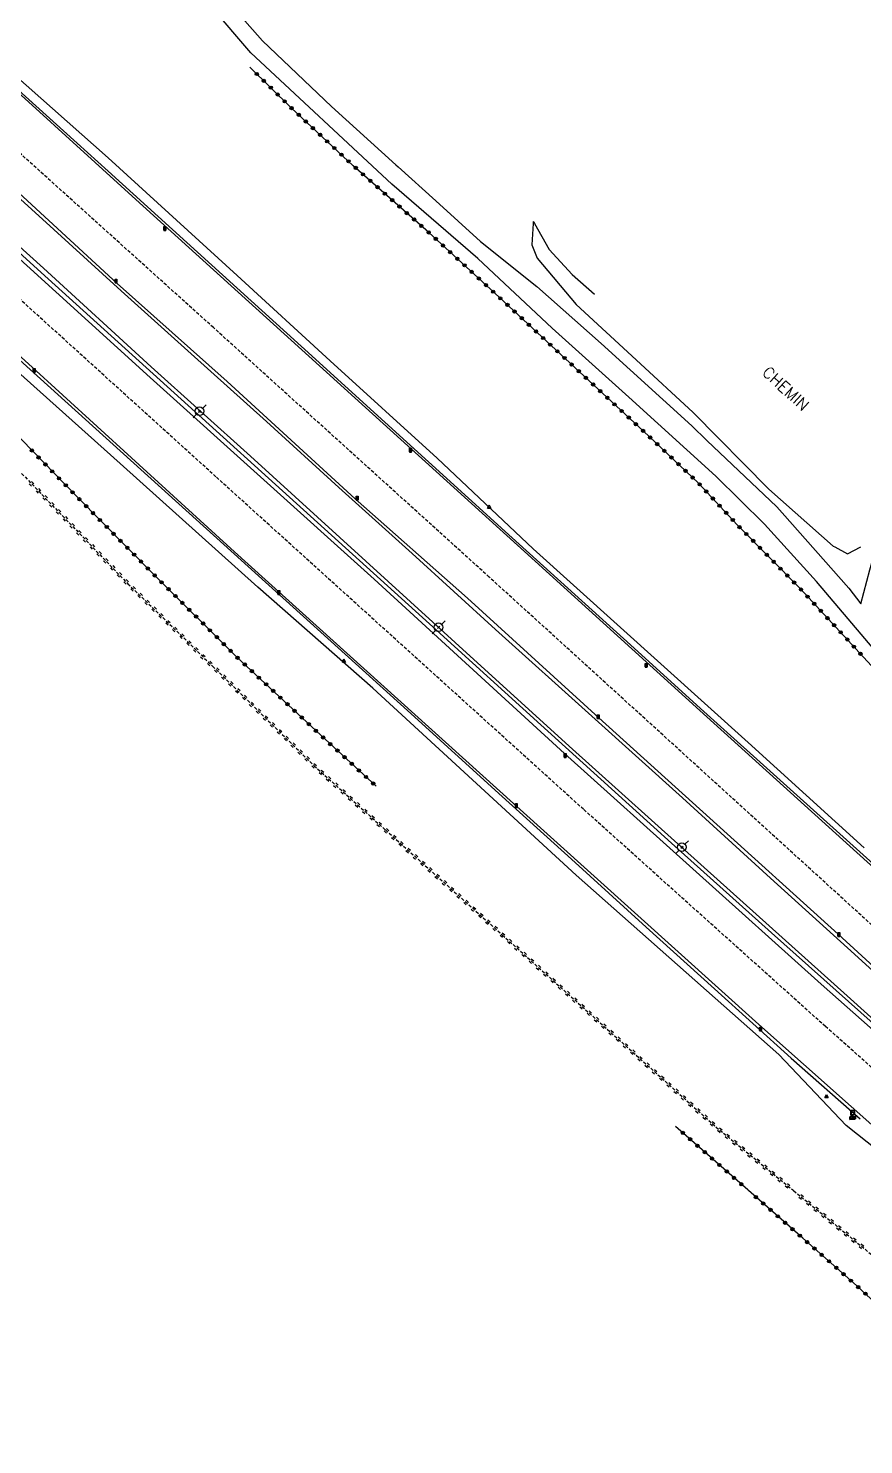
# Model space of a CAD drawing. Header units: millimetres. Extents: x 266999 to 268000, y 119000 to 120000.
# Drawn here: x 267182.8 to 267311.5, y 119131.9 to 119350 of the extents above; entities that cross this region are included whole.
import ezdxf
from ezdxf.enums import TextEntityAlignment as Align

# ---------------------------------------------------------------- set-up
doc = ezdxf.new("R2010")
doc.units = ezdxf.units.MM
doc.linetypes.add('DASHED', pattern=[0.75, 0.5, -0.25])
doc.layers.get('0').update_dxf_attribs({"linetype": 'CONTINUOUS'})
for name, color, linetype in [('W0001', 6, 'DASHED'), ('W0008', 7, 'CONTINUOUS'), ('W0010', 4, 'CONTINUOUS'), ('W0071', 7, 'CONTINUOUS'), ('W0211', 2, 'CONTINUOUS'), ('W0214', 2, 'CONTINUOUS'), ('W0220', 5, 'DASHED'), ('W0323', 7, 'CONTINUOUS'), ('W0401', 7, 'CONTINUOUS'), ('W0438', 7, 'CONTINUOUS'), ('W0473', 7, 'CONTINUOUS'), ('W0850', 7, 'CONTINUOUS'), ('W0989', 7, 'CONTINUOUS')]:
    doc.layers.add(name, color=color, linetype=linetype)
doc.styles.get("Standard").update_dxf_attribs({"font": 'romans.shx', "width": 0.85})

# ---------------------------------------------------------------- blocks, each defined once
blk = doc.blocks.new('T438')
for p, q in [((-0.4, 0.2), (0.4, 0.2)), ((-0.4, -0.2), (-0.4, 0.2)), ((0.15, 1.1), (-0.3, 1.1)), ((-0.3, 1.1), (-0.3, 0.5)), ((-0.3, 0.5), (0.15, 0.5)), ((0.3, 0.65), (0.3, 0.95)), ((0.4, 0.2), (0.4, -0.2))]:
    blk.add_line(p, q)
at = {"flags": 128}
for points in [[(-0.4, -0.2), (0.4, 0.2)], [(0.4, -0.2), (-0.4, -0.2)]]:
    blk.add_lwpolyline(points, dxfattribs=at)
for centre, major_axis, start_param, end_param in [((0.15, 0.95), (0.106, -0.106), 0.785398, 2.356194), ((0.15, 0.65), (0.106, 0.106), 3.926991, 5.497787)]:
    blk.add_ellipse(centre, major_axis=major_axis, ratio=1, start_param=start_param, end_param=end_param)
blk = doc.blocks.new('T401')
for p, q in [((-0.3, 0.3), (0, 0.3)), ((-0.3, -0.25), (-0.3, 0.3)), ((-0.3, 0.15), (0, 0.15)), ((-0.3, 0), (0, 0)), ((0, 0.3), (0, -0.25)), ((-0.3, -0.15), (0, -0.15)), ((-0.3, -0.25), (-0.3, -0.3)), ((-0.3, -0.3), (0, -0.3)), ((0, -0.3), (0, -0.25))]:
    blk.add_line(p, q)
blk = doc.blocks.new('T850')
for p, q in [((-0.25, -0.15), (0, 0.32)), ((0, 0.32), (0.25, -0.15)), ((-0.25, -0.15), (0.25, -0.15))]:
    blk.add_line(p, q)
for major_axis in [(-0.106, 0.106), (-0.0354, 0.0354), (-0.0236, 0.0236)]:
    blk.add_ellipse((0, 0), major_axis=major_axis, ratio=1, start_param=3.926991, end_param=10.210176)
blk = doc.blocks.new('T473')
for p, q in [((-0.166667, 0.166667), (0.166667, -0.166667)), ((-0.166667, -0.166667), (0.166667, 0.166667)), ((0.500001, 0.500001), (1.000002, 1.000002)), ((-1.000002, -1.000002), (-0.500001, -0.500001))]:
    blk.add_line(p, q)
blk.add_ellipse((0, 0), major_axis=(0.471405, 0.471405), ratio=1, start_param=5.4977871438, end_param=11.780972451)
blk = doc.blocks.new('t323o')
at = {"color": 0, "linetype": 'Continuous'}
for radius in [0.25, 0.15]:
    blk.add_circle((0, 0), radius, dxfattribs=at)
blk = doc.blocks.new('t220o')
at = {"color": 0, "linetype": 'Continuous'}
for p, q in [((-0.25, 0.25), (0.25, 0.25)), ((-0.25, -0.25), (0.25, -0.25))]:
    blk.add_line(p, q, dxfattribs=at)

msp = doc.modelspace()

# ---------------------------------------------------------------- linework, layer by layer
at = {"layer": 'W0001'}
for points in [[(267357.95, 119171), (267357.85, 119171.1), (267314.98, 119209.88), (267305.56, 119218.45), (267253.81, 119265.49), (267211.31, 119303.92), (267161.67, 119348.65), (267095.9, 119408.15), (267050.38, 119449.56), (267029.55, 119468.41), (267014.01, 119482.36), (267014, 119482.37)], [(267334.17, 119171), (267334.06, 119171.1), (267305.6, 119196.29), (267268.33, 119229.73), (267211.7, 119280.94), (267164.9, 119323.32), (267109.98, 119372.97), (267061.42, 119417.17), (267034.81, 119440.9), (267014.01, 119459.74), (267014, 119459.74)]]:
    msp.add_lwpolyline(points, dxfattribs=at)
at = {"layer": 'W0008'}
for points in [[(267045.6, 119447.51), (267065.3, 119429.94), (267085.26, 119411.57), (267102.6, 119396.03), (267121.99, 119378.24), (267139.97, 119362.05), (267159.89, 119343.89), (267178.74, 119327.11), (267196.47, 119310.71), (267213.41, 119295.62), (267233.17, 119277.54), (267250.48, 119262.26), (267270.7, 119243.82), (267287.79, 119228.35), (267307.55, 119210.49)], [(267304.95, 119202.82), (267265.41, 119238.34), (267236.08, 119265.16), (267201.58, 119296.23), (267167.98, 119326.66), (267139.41, 119352.96), (267108.48, 119380.62), (267086.35, 119400.54), (267061.48, 119422.85), (267035.59, 119446.57)], [(267314.21, 119219.68), (267286.28, 119244.96), (267260.9, 119267.97), (267217.85, 119306.91), (267199.36, 119323.67), (267173.66, 119346.94), (267147.84, 119370.21), (267128.13, 119388.14), (267104.28, 119409.8), (267086.87, 119425.4), (267083.59, 119428.37), (267064.87, 119445.32)], [(267023.6, 119442.52), (267075.62, 119395.47), (267095.97, 119377.16), (267110.31, 119363.88), (267126.45, 119349.44), (267182.82, 119298.32), (267214.57, 119269.38), (267257.55, 119230.63), (267295.37, 119196.59), (267316.48, 119177.83)], [(267350.85, 119171), (267350.74, 119171.1), (267344.08, 119177.08), (267307.55, 119210.49)], [(267304.95, 119202.82), (267339.14, 119172.54), (267340.8, 119171.1), (267340.91, 119171)]]:
    msp.add_lwpolyline(points, dxfattribs=at)
at = {"layer": 'W0010'}
for points in [[(267036.11, 119446.98), (267090.47, 119397.76), (267108.07, 119381.74), (267128.45, 119363.46), (267148.79, 119344.93), (267165.53, 119329.84), (267185.84, 119311.44), (267245.71, 119257.32), (267261.75, 119242.72), (267281.87, 119224.5), (267297.3, 119210.71), (267311.05, 119198.46)], [(267310.1, 119207.4), (267297.13, 119219.1), (267283.61, 119231.51), (267269.61, 119244.05), (267254.78, 119257.43), (267241.93, 119269.13), (267230.65, 119279.31), (267219.49, 119289.47), (267207.89, 119299.88), (267197.11, 119309.58), (267183.87, 119321.64), (267172.78, 119331.63), (267159.48, 119343.78), (267149.5, 119352.68), (267137.83, 119363.41), (267123.55, 119376.24), (267110.7, 119387.88), (267095.97, 119401.16), (267084.36, 119411.79), (267070.56, 119424.17), (267045.72, 119446.74)], [(267071.35, 119440.32), (267076.48, 119435.23), (267083.16, 119429.13), (267085.31, 119427.17), (267097.11, 119416.5), (267109.29, 119405.7), (267121.18, 119394.77), (267132.76, 119384.43), (267149.21, 119369.54), (267163.91, 119356.09), (267177.52, 119343.84), (267195.12, 119327.99), (267224.84, 119301.07), (267257.36, 119271.54), (267275.57, 119255.07), (267286.34, 119245.27), (267312.97, 119221.32), (267324.5, 119210.83), (267326.34, 119209.4), (267329.82, 119207.5), (267333.36, 119205.86), (267333.37, 119205.85)], [(267125.63, 119349.53), (267132.42, 119343.41), (267141.73, 119335.03), (267152.03, 119325.62), (267164.34, 119314.59), (267178.84, 119301.34), (267212.9, 119270.5), (267241.24, 119244.93), (267255.78, 119231.69), (267266.49, 119222.05), (267277.97, 119211.6), (267288.52, 119202.1), (267300.35, 119191.39), (267310.97, 119182.08)], [(267310.1, 119207.4), (267349.98, 119171.1), (267350.09, 119171)], [(267342.09, 119171), (267341.98, 119171.1), (267339.32, 119173.46), (267319.74, 119190.71), (267311.05, 119198.46)]]:
    msp.add_lwpolyline(points, dxfattribs=at)
at = {"layer": 'W0071'}
for points in [[(267316.58, 119250.27), (267304.23, 119264.82), (267296.21, 119273.67), (267288.72, 119281.02), (267275.32, 119293.2), (267263.53, 119303.81), (267252.05, 119314.57), (267238.82, 119326.02), (267217.07, 119346.23), (267210.96, 119353.37), (267204.35, 119363.73), (267197.15, 119375.84)], [(267198.88, 119376.67), (267198.92, 119376.6), (267212.64, 119355.16), (267218.88, 119348.07), (267229.52, 119337.99), (267239.44, 119328.99), (267239.79, 119328.68), (267245.56, 119323.46), (267252.48, 119317.2), (267261.13, 119310.26), (267271.04, 119301.46), (267285.01, 119288.79), (267287.36, 119286.55), (267298.14, 119276.29), (267298.94, 119275.39), (267309.22, 119263.77), (267311.07, 119261.38), (267312.44, 119266.6), (267313.18, 119269.13), (267313.59, 119270.54)]]:
    msp.add_lwpolyline(points, dxfattribs=at)
at = {"layer": 'W0211'}
for points in [[(267014, 119467.81), (267014.01, 119467.8), (267015.69, 119466.3), (267028.36, 119455.15), (267043.16, 119442.07), (267055.21, 119430.66), (267076.58, 119411.52), (267097.46, 119392.31), (267135.11, 119358.43), (267152.59, 119342.41), (267169.26, 119327.36), (267185.14, 119313.08), (267201.72, 119297.9), (267217.02, 119284.1), (267248.56, 119255.41), (267266.12, 119239.46), (267286.91, 119220.79), (267308.98, 119201), (267319.95, 119191.07), (267338.21, 119174.96), (267342.56, 119171.1), (267342.67, 119171)], [(267091.96, 119430.08), (267094.43, 119425.04), (267099.81, 119418.92), (267108.45, 119409.97), (267118.17, 119400.17), (267135.86, 119383.07), (267155.24, 119365.98), (267176.1, 119346.86), (267195.1, 119330.04), (267214.96, 119311.95), (267229.31, 119298.8), (267245.79, 119283.82), (267260.59, 119269.83), (267293.71, 119240.04), (267311.6, 119223.8)], [(267321.28, 119171), (267321.18, 119171.1), (267320.5, 119171.74), (267308.82, 119181.03), (267298.43, 119191.98), (267267.18, 119219.58), (267235.88, 119248.39), (267218.15, 119263.93), (267196.97, 119283.01), (267174.72, 119302.87), (267158.9, 119317.12), (267147.46, 119322.31)], [(267260.6, 119320.26), (267260.59, 119319.94), (267260.39, 119316.67), (267261.21, 119314.62), (267267.2, 119307.47), (267276.45, 119298.95), (267285.24, 119290.84), (267296.91, 119279.05), (267306.79, 119270.28), (267307.05, 119270.14), (267309.03, 119269.05), (267311.08, 119270.13)]]:
    msp.add_lwpolyline(points, dxfattribs=at)
at = {"layer": 'W0214'}
msp.add_lwpolyline([(267260.6, 119320.26), (267260.78, 119319.94), (267263.02, 119315.96), (267266.58, 119312.09), (267270.03, 119309.06)], dxfattribs=at)
at = {"layer": 'W0220'}
for points in [[(267121.72, 119341.28), (267125.72, 119337.66), (267134.66, 119329.61), (267144.22, 119319.82), (267151.1, 119312.79), (267154.72, 119309.23), (267163.53, 119300.56), (267163.6, 119300.49), (267174.49, 119289.02), (267188.07, 119274.91), (267198.13, 119264.48), (267211.2, 119251.78), (267226.82, 119236.45), (267237.82, 119226.56), (267255.82, 119210.39), (267288.76, 119180.8), (267300.59, 119171.1), (267300.71, 119171)], [(267300.71, 119171), (267314.68, 119159.54), (267337.6, 119138.44)]]:
    msp.add_lwpolyline(points, dxfattribs=at)
at = {"layer": 'W0323'}
for points in [[(267054.79, 119397.14), (267066.18, 119388.08), (267075.11, 119381.21), (267086.15, 119372.53), (267095.85, 119364.95), (267108.84, 119354.88), (267120.51, 119345.65), (267128.4, 119339.68), (267136.53, 119333.32), (267139.21, 119330.75), (267147.46, 119322.31), (267154.06, 119315.93), (267165, 119303.78), (267176.59, 119291.94), (267190.25, 119277.9), (267201.96, 119266.06), (267215, 119253.11), (267227.86, 119241.13), (267236.37, 119233.29)], [(267404.73, 119171), (267404.61, 119171.1), (267395.77, 119178.33), (267392.19, 119181.25), (267371.98, 119197.36), (267347.68, 119218.25), (267329.4, 119234.96), (267326.2, 119238.16), (267316.46, 119247.89), (267315.14, 119249.22), (267301.76, 119263.68), (267292.07, 119273.5), (267286.02, 119280.01), (267277.57, 119287.97), (267269.89, 119295.09), (267254.65, 119309.24), (267244.51, 119318.55), (267232.87, 119328.84), (267223.31, 119337.76), (267216.93, 119344.02)], [(267293.77, 119171), (267293.66, 119171.1), (267282.51, 119180.89)], [(267489.52, 119000), (267482.37, 119006.26), (267457.33, 119027.92), (267432.84, 119049.19), (267405.52, 119072.8), (267381.55, 119093.62), (267358.52, 119113.72), (267339.9, 119129.49), (267334.95, 119134), (267311.38, 119155.48), (267310.39, 119156.38), (267302.11, 119163.67), (267293.77, 119171)]]:
    msp.add_lwpolyline(points, dxfattribs=at)

# ---------------------------------------------------------------- block references
at = {"layer": 'W0220'}
for p, rotation in [((267183.3, 119279.87), 313.8906538957775), ((267184.34, 119278.79), 313.8906538957775), ((267185.38, 119277.71), 313.8906538957775), ((267186.42, 119276.63), 313.8906538957775), ((267187.46, 119275.54), 313.8906538957775), ((267188.5, 119274.46), 313.9746253995306), ((267189.54, 119273.38), 313.9746253995306), ((267190.58, 119272.3), 313.9746253995306), ((267191.62, 119271.23), 313.9746253995306), ((267192.66, 119270.15), 313.9746253995306), ((267193.71, 119269.07), 313.9746253995306), ((267194.75, 119267.99), 313.9746253995306), ((267195.79, 119266.91), 313.9746253995306), ((267196.83, 119265.83), 313.9746253995306), ((267197.87, 119264.75), 313.9746253995306), ((267198.94, 119263.69), 315.829542038529), ((267200.02, 119262.65), 315.829542038529), ((267201.09, 119261.6), 315.829542038529), ((267202.17, 119260.56), 315.829542038529), ((267203.24, 119259.51), 315.829542038529), ((267204.32, 119258.47), 315.829542038529), ((267205.39, 119257.42), 315.829542038529), ((267206.47, 119256.38), 315.829542038529), ((267207.55, 119255.33), 315.829542038529), ((267208.62, 119254.29), 315.829542038529), ((267209.7, 119253.24), 315.829542038529), ((267210.77, 119252.2), 315.829542038529), ((267211.85, 119251.15), 315.5201328391106), ((267212.92, 119250.1), 315.5201328391106), ((267213.99, 119249.05), 315.5201328391106), ((267215.06, 119248), 315.5201328391106), ((267216.13, 119246.94), 315.5201328391106), ((267217.2, 119245.89), 315.5201328391106), ((267218.27, 119244.84), 315.5201328391106), ((267219.34, 119243.79), 315.5201328391106), ((267220.41, 119242.74), 315.5201328391106), ((267221.48, 119241.69), 315.5201328391106), ((267222.55, 119240.64), 315.5201328391106), ((267223.62, 119239.59), 315.5201328391106), ((267224.69, 119238.54), 315.5201328391106), ((267225.76, 119237.49), 315.5201328391106), ((267226.83, 119236.44), 318.0666320339247), ((267227.95, 119235.43), 318.0666320339247), ((267229.06, 119234.43), 318.0666320339247), ((267230.18, 119233.43), 318.0666320339247), ((267231.29, 119232.43), 318.0666320339247), ((267232.41, 119231.42), 318.0666320339247), ((267233.53, 119230.42), 318.0666320339247), ((267234.64, 119229.42), 318.0666320339247), ((267235.76, 119228.42), 318.0666320339247), ((267236.87, 119227.41), 318.0666320339247), ((267237.99, 119226.41), 318.0650526186124), ((267239.11, 119225.41), 318.0650526186124), ((267240.22, 119224.41), 318.0650526186124), ((267241.34, 119223.4), 318.0650526186124), ((267242.45, 119222.4), 318.0650526186124), ((267243.57, 119221.4), 318.0650526186124), ((267244.68, 119220.4), 318.0650526186124), ((267245.8, 119219.39), 318.0650526186124), ((267246.92, 119218.39), 318.0650526186124), ((267248.03, 119217.39), 318.0650526186124), ((267249.15, 119216.39), 318.0650526186124), ((267250.26, 119215.38), 318.0650526186124), ((267251.38, 119214.38), 318.0650526186124), ((267252.5, 119213.38), 318.0650526186124), ((267253.61, 119212.38), 318.0650526186124), ((267254.73, 119211.38), 318.0650526186124), ((267255.84, 119210.37), 318.0660775666719), ((267256.96, 119209.37), 318.0660775666719), ((267258.07, 119208.37), 318.0660775666719), ((267259.19, 119207.37), 318.0660775666719), ((267260.31, 119206.36), 318.0660775666719), ((267261.42, 119205.36), 318.0660775666719), ((267262.54, 119204.36), 318.0660775666719), ((267263.65, 119203.36), 318.0660775666719), ((267264.77, 119202.35), 318.0660775666719), ((267265.89, 119201.35), 318.0660775666719), ((267267, 119200.35), 318.0660775666719), ((267268.12, 119199.35), 318.0660775666719), ((267269.23, 119198.34), 318.0660775666719), ((267270.35, 119197.34), 318.0660775666719), ((267271.47, 119196.34), 318.0660775666719), ((267272.58, 119195.34), 318.0660775666719), ((267273.7, 119194.33), 318.0660775666719), ((267274.81, 119193.33), 318.0660775666719), ((267275.93, 119192.33), 318.0660775666719), ((267277.04, 119191.33), 318.0660775666719), ((267278.16, 119190.32), 318.0660775666719), ((267279.28, 119189.32), 318.0660775666719), ((267280.39, 119188.32), 318.0660775666719), ((267281.51, 119187.32), 318.0660775666719), ((267282.62, 119186.31), 318.0660775666719), ((267283.74, 119185.31), 318.0660775666719), ((267284.86, 119184.31), 318.0660775666719), ((267285.97, 119183.31), 318.0660775666719), ((267287.09, 119182.31), 318.0660775666719), ((267288.2, 119181.3), 318.0660775666719), ((267289.34, 119180.33), 320.6368419104821), ((267290.5, 119179.37), 320.6368419104821), ((267291.66, 119178.42), 320.6368419104821), ((267292.82, 119177.47), 320.6368419104821), ((267293.98, 119176.52), 320.6368419104821), ((267295.14, 119175.57), 320.6368419104821), ((267296.3, 119174.62), 320.6368419104821), ((267297.46, 119173.67), 320.6368419104821), ((267298.62, 119172.72), 320.6368419104821), ((267299.78, 119171.76), 320.6368419104821), ((267301.87, 119170.05), 320.6374088021656), ((267303.03, 119169.1), 320.6374088021656), ((267304.19, 119168.15), 320.6374088021656), ((267305.35, 119167.19), 320.6374088021656), ((267306.51, 119166.24), 320.6374088021656), ((267307.67, 119165.29), 320.6374088021656), ((267308.83, 119164.34), 320.6374088021656), ((267309.99, 119163.39), 320.6374088021656), ((267311.15, 119162.44), 320.6374088021656)]:
    msp.add_blockref('t220o', p, dxfattribs=dict(at, rotation=rotation))
at = {"layer": 'W0323'}
for p, rotation in [((267218, 119342.97), 135.562684005404), ((267219.07, 119341.92), 135.562684005404), ((267220.15, 119340.87), 135.562684005404), ((267221.22, 119339.82), 135.562684005404), ((267222.29, 119338.77), 135.562684005404), ((267223.36, 119337.72), 136.9730130384356), ((267224.46, 119336.69), 136.9730130384356), ((267225.55, 119335.67), 136.9730130384356), ((267226.65, 119334.65), 136.9730130384356), ((267227.75, 119333.62), 136.9730130384356), ((267228.84, 119332.6), 136.9730130384356), ((267229.94, 119331.58), 136.9730130384356), ((267231.04, 119330.55), 136.9730130384356), ((267232.13, 119329.53), 136.9730130384356), ((267233.24, 119328.51), 138.5343518230441), ((267234.36, 119327.52), 138.5343518230441), ((267235.49, 119326.53), 138.5343518230441), ((267236.61, 119325.53), 138.5343518230441), ((267237.73, 119324.54), 138.5343518230441), ((267238.86, 119323.55), 138.5343518230441), ((267239.98, 119322.55), 138.5343518230441), ((267241.11, 119321.56), 138.5343518230441), ((267242.23, 119320.57), 138.5343518230441), ((267243.35, 119319.58), 138.5343518230441), ((267244.48, 119318.58), 138.5343518230441), ((267245.58, 119317.57), 137.425389078796), ((267246.69, 119316.55), 137.425389078796), ((267247.79, 119315.54), 137.425389078796), ((267248.9, 119314.52), 137.425389078796), ((267250, 119313.51), 137.425389078796), ((267251.11, 119312.49), 137.425389078796), ((267252.21, 119311.48), 137.425389078796), ((267253.31, 119310.46), 137.425389078796), ((267254.42, 119309.45), 137.425389078796), ((267255.52, 119308.43), 137.1241249968426), ((267256.62, 119307.41), 137.1241249968426), ((267257.72, 119306.39), 137.1241249968426), ((267258.82, 119305.37), 137.1241249968426), ((267259.92, 119304.35), 137.1241249968426), ((267261.02, 119303.33), 137.1241249968426), ((267262.12, 119302.31), 137.1241249968426), ((267263.21, 119301.29), 137.1241249968426), ((267264.31, 119300.26), 137.1241249968426), ((267265.41, 119299.24), 137.1241249968426), ((267266.51, 119298.22), 137.1241249968426), ((267267.61, 119297.2), 137.1241249968426), ((267268.71, 119296.18), 137.1241249968426), ((267269.81, 119295.16), 137.1241249968426), ((267270.91, 119294.14), 137.1700480520595), ((267272.01, 119293.12), 137.1700480520595), ((267273.11, 119292.1), 137.1700480520595), ((267274.21, 119291.08), 137.1700480520595), ((267275.31, 119290.06), 137.1700480520595), ((267276.41, 119289.04), 137.1700480520595), ((267277.51, 119288.02), 137.1700480520595), ((267183.34, 119285), 314.2182347616035), ((267278.6, 119287), 136.7071581997727), ((267279.69, 119285.97), 136.7071581997727), ((267280.79, 119284.94), 136.7071581997727), ((267184.38, 119283.93), 314.2182347616035), ((267185.43, 119282.85), 314.2182347616035), ((267281.88, 119283.91), 136.7071581997727), ((267282.97, 119282.88), 136.7071581997727), ((267186.47, 119281.78), 314.2182347616035), ((267187.52, 119280.7), 314.2182347616035), ((267284.06, 119281.85), 136.7071581997727), ((267285.15, 119280.82), 136.7071581997727), ((267188.57, 119279.63), 314.2182347616035), ((267189.61, 119278.55), 314.2182347616035), ((267286.23, 119279.78), 132.9295301626228), ((267287.25, 119278.68), 132.9295301626228), ((267190.66, 119277.48), 314.6862202646474), ((267191.72, 119276.41), 314.6862202646474), ((267288.27, 119277.58), 132.9295301626228), ((267289.3, 119276.49), 132.9295301626228), ((267192.77, 119275.35), 314.6862202646474), ((267193.83, 119274.28), 314.6862202646474), ((267290.32, 119275.39), 132.9295301626228), ((267291.34, 119274.29), 132.9295301626228), ((267194.88, 119273.21), 314.6862202646474), ((267195.94, 119272.15), 314.6862202646474), ((267292.37, 119273.2), 134.59773521134), ((267293.42, 119272.13), 134.59773521134), ((267196.99, 119271.08), 314.6862202646474), ((267198.05, 119270.01), 314.6862202646474), ((267294.48, 119271.06), 134.59773521134), ((267295.53, 119270), 134.59773521134), ((267199.1, 119268.95), 314.6862202646474), ((267200.16, 119267.88), 314.6862202646474), ((267296.58, 119268.93), 134.59773521134), ((267297.64, 119267.86), 134.59773521134), ((267201.21, 119266.81), 314.6862202646474), ((267202.27, 119265.75), 315.2050915952856), ((267298.69, 119266.79), 134.59773521134), ((267299.74, 119265.72), 134.59773521134), ((267203.33, 119264.69), 315.2050915952856), ((267204.4, 119263.64), 315.2050915952856), ((267300.79, 119264.65), 134.59773521134), ((267301.85, 119263.58), 132.778113950507), ((267205.46, 119262.58), 315.2050915952856), ((267206.53, 119261.52), 315.2050915952856), ((267302.86, 119262.48), 132.778113950507), ((267303.88, 119261.38), 132.778113950507), ((267207.59, 119260.47), 315.2050915952856), ((267208.65, 119259.41), 315.2050915952856), ((267304.9, 119260.28), 132.778113950507), ((267305.92, 119259.18), 132.778113950507), ((267209.72, 119258.35), 315.2050915952856), ((267210.78, 119257.3), 315.2050915952856), ((267306.94, 119258.08), 132.778113950507), ((267307.96, 119256.98), 132.778113950507), ((267211.85, 119256.24), 315.2050915952856), ((267212.91, 119255.18), 315.2050915952856), ((267308.98, 119255.88), 132.778113950507), ((267310, 119254.78), 132.778113950507), ((267213.98, 119254.13), 315.2050915952856), ((267215.04, 119253.07), 317.0170293803885), ((267311.01, 119253.68), 132.778113950507), ((267216.14, 119252.05), 317.0170293803885), ((267217.24, 119251.02), 317.0170293803885), ((267218.33, 119250), 317.0170293803885), ((267219.43, 119248.98), 317.0170293803885), ((267220.53, 119247.96), 317.0170293803885), ((267221.63, 119246.93), 317.0170293803885), ((267222.72, 119245.91), 317.0170293803885), ((267223.82, 119244.89), 317.0170293803885), ((267224.92, 119243.87), 317.0170293803885), ((267226.02, 119242.84), 317.0170293803885), ((267227.11, 119241.82), 317.0170293803885), ((267228.21, 119240.8), 317.3499424132884), ((267229.32, 119239.78), 317.3499424132884), ((267230.42, 119238.77), 317.3499424132884), ((267231.52, 119237.75), 317.3499424132884), ((267232.63, 119236.74), 317.3499424132884), ((267233.73, 119235.72), 317.3499424132884), ((267234.83, 119234.7), 317.3499424132884), ((267235.94, 119233.69), 317.3499424132884), ((267283.64, 119179.9), 138.6847957701885), ((267284.76, 119178.91), 138.6847957701885), ((267285.89, 119177.92), 138.6847957701885), ((267287.02, 119176.93), 138.6847957701885), ((267288.14, 119175.94), 138.6847957701885), ((267289.27, 119174.95), 138.6847957701885), ((267290.4, 119173.96), 138.6847957701885), ((267291.52, 119172.97), 138.6847957701885), ((267292.65, 119171.98), 138.6847957701885), ((267294.89, 119170.01), 138.6805795844576), ((267296.02, 119169.02), 138.6805795844576), ((267297.15, 119168.03), 138.6805795844576), ((267298.27, 119167.04), 138.6805795844576), ((267299.4, 119166.05), 138.6805795844576), ((267300.53, 119165.06), 138.6805795844576), ((267301.65, 119164.07), 138.6805795844576), ((267302.78, 119163.08), 138.6851218144907), ((267303.91, 119162.09), 138.6851218144907), ((267305.03, 119161.1), 138.6851218144907), ((267306.16, 119160.11), 138.6851218144907), ((267307.29, 119159.12), 138.6851218144907), ((267308.41, 119158.13), 138.6851218144907), ((267309.54, 119157.14), 138.6851218144907), ((267310.66, 119156.14), 137.6341725264299), ((267311.77, 119155.13), 137.6563303804345)]:
    msp.add_blockref('t323o', p, dxfattribs=dict(at, rotation=rotation))
at = {"layer": 'W0401', "rotation": 359.9999899820874}
for p in [(267203.97, 119319.17), (267196.46, 119311.1), (267183.85, 119297.3), (267241.85, 119285.03), (267233.61, 119277.65), (267221.54, 119263.13), (267278.13, 119251.9), (267270.75, 119243.99), (267265.64, 119238.02), (267258.14, 119230.31), (267307.83, 119210.44), (267295.76, 119195.89)]:
    msp.add_blockref('T401', p, dxfattribs=at)
at = {"layer": 'W0438', "rotation": 359.9999899820874}
for p in [(267309.75, 119182.17), (267309.85, 119182.25)]:
    msp.add_blockref('T438', p, dxfattribs=at)
at = {"layer": 'W0473', "rotation": 359.9999899820874}
for p in [(267209.18, 119291.03), (267246.01, 119257.76), (267283.5, 119223.89)]:
    msp.add_blockref('T473', p, dxfattribs=at)
at = {"layer": 'W0850', "rotation": 359.9999899820874}
for p in [(267253.8, 119276.28), (267231.43, 119252.56), (267305.76, 119185.51)]:
    msp.add_blockref('T850', p, dxfattribs=at)

# ---------------------------------------------------------------- texts
at = {"layer": 'W0989'}
msp.add_text('CHEMIN', height=1.75, rotation=317.3168, dxfattribs=at).set_placement((267299.5, 119294.53), align=Align.MIDDLE_CENTER)

doc.saveas('drawing.dxf')
